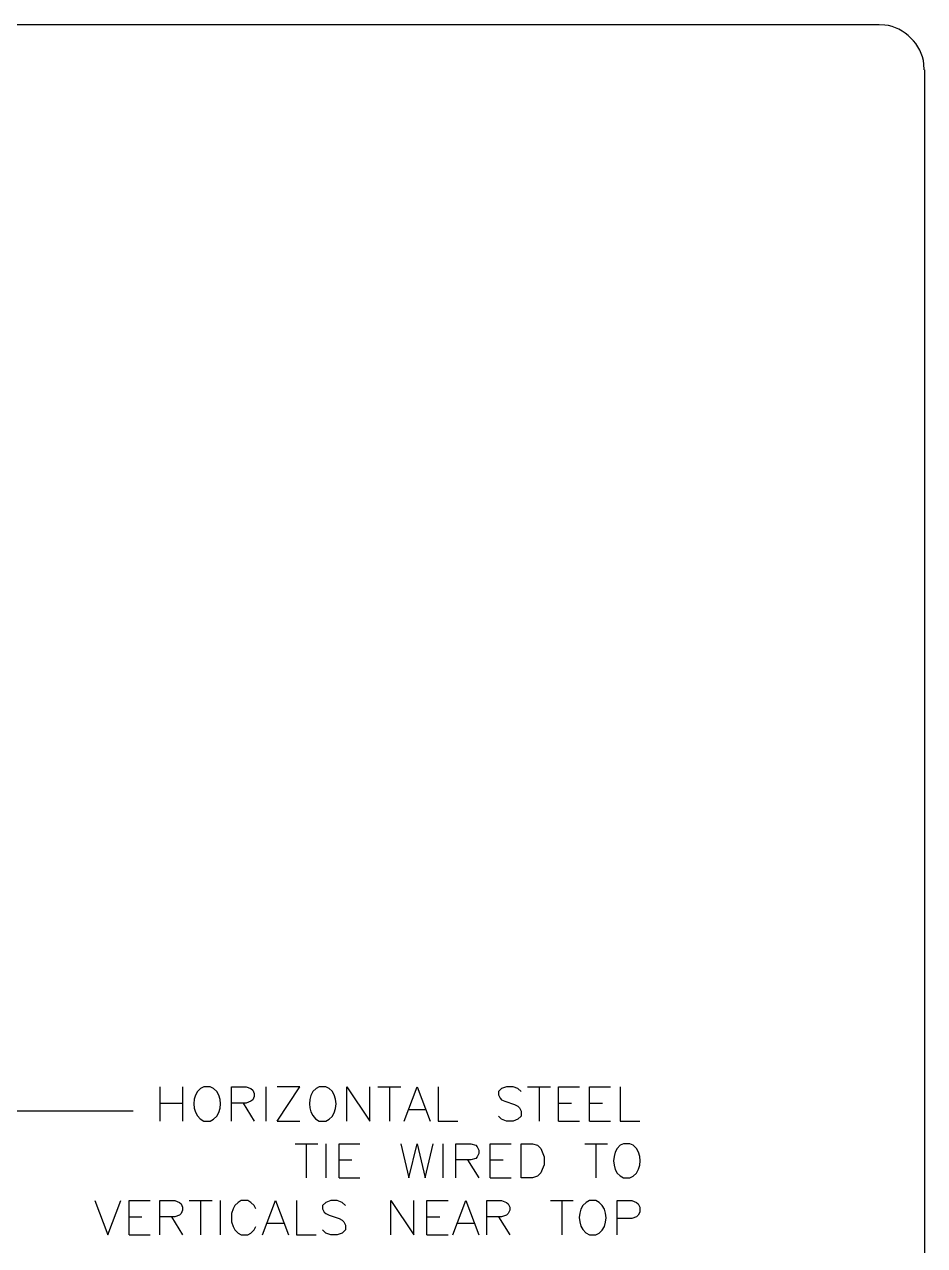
# Model space of a CAD drawing. Header units: millimetres. Extents: x 14 to 201, y 16 to 268.
# Drawn here: x 138.6 to 201.3, y 182.6 to 267.7 of the extents above; entities that cross this region are included whole.
import ezdxf

# ---------------------------------------------------------------- set-up
doc = ezdxf.new("R2010")
doc.units = ezdxf.units.MM
doc.layers.get('0').update_dxf_attribs({"linetype": 'CONTINUOUS'})

msp = doc.modelspace()

# ---------------------------------------------------------------- linework, layer by layer
at = {"color": 0}
for p, q in [((17.0174, 267.716), (198.121, 267.716)), ((198.521, 267.674), (198.121, 267.695)), ((201.273, 264.541), (201.253, 264.943)), ((201.296, 264.541), (201.296, 55.4136)), ((147.997, 193.654), (147.997, 191.262)), ((149.585, 193.654), (149.585, 191.262)), ((150.833, 193.526), (150.622, 193.315)), ((151.066, 193.654), (150.833, 193.526)), ((151.511, 193.654), (151.066, 193.654)), ((151.744, 193.526), (151.511, 193.654)), ((152.993, 191.262), (152.993, 193.654)), ((152.993, 193.654), (154.008, 193.654)), ((154.008, 193.654), (154.347, 193.526)), ((154.347, 193.526), (154.474, 193.421)), ((154.474, 193.421), (154.58, 193.189)), ((155.385, 193.654), (155.385, 191.262)), ((156.168, 191.262), (157.755, 193.654)), ((157.755, 193.654), (156.168, 193.654)), ((158.899, 193.526), (158.666, 193.315)), ((159.11, 193.654), (158.899, 193.526)), ((159.575, 193.654), (159.11, 193.654)), ((159.788, 193.526), (159.575, 193.654)), ((161.036, 191.262), (161.036, 193.654)), ((161.036, 193.654), (162.624, 191.262)), ((162.624, 191.262), (162.624, 193.654)), ((163.196, 193.654), (164.783, 193.654)), ((163.999, 193.654), (163.999, 191.262)), ((165.016, 191.262), (165.925, 193.654)), ((165.925, 193.654), (166.836, 191.262)), ((167.386, 193.654), (167.386, 191.262)), ((171.81, 193.526), (171.599, 193.315)), ((171.599, 193.315), (171.599, 193.082)), ((172.149, 193.654), (171.81, 193.526)), ((172.615, 193.654), (172.149, 193.654)), ((172.954, 193.526), (172.615, 193.654)), ((173.186, 193.315), (172.954, 193.526)), ((173.63, 193.654), (175.218, 193.654)), ((174.435, 193.654), (174.435, 191.262)), ((175.79, 191.262), (175.79, 193.654)), ((175.79, 193.654), (177.25, 193.654)), ((177.949, 191.262), (177.949, 193.654)), ((177.949, 193.654), (179.408, 193.654)), ((180.086, 193.654), (180.086, 191.262)), ((147.997, 192.51), (149.585, 192.51)), ((154.008, 192.51), (152.993, 192.51)), ((153.797, 192.51), (154.58, 191.262)), ((154.347, 192.637), (154.008, 192.51)), ((154.474, 192.743), (154.347, 192.637)), ((154.58, 192.977), (154.474, 192.743)), ((154.58, 193.189), (154.58, 192.977)), ((171.599, 193.082), (171.704, 192.849)), ((171.704, 192.849), (171.81, 192.743)), ((171.81, 192.743), (172.043, 192.637)), ((172.043, 192.637), (172.721, 192.404)), ((175.79, 192.51), (176.699, 192.51)), ((177.949, 192.51), (178.838, 192.51)), ((113.411, 191.981), (146.134, 191.981)), ((165.354, 192.067), (166.497, 192.067)), ((171.81, 191.389), (171.599, 191.601)), ((172.721, 192.404), (172.954, 192.3)), ((172.954, 192.3), (173.058, 192.171)), ((173.186, 191.601), (172.954, 191.389)), ((173.058, 192.171), (173.186, 191.939)), ((173.186, 191.939), (173.186, 191.601)), ((151.066, 191.262), (151.511, 191.262)), ((151.511, 191.262), (151.744, 191.389)), ((156.168, 191.262), (157.755, 191.262)), ((159.11, 191.262), (159.575, 191.262)), ((159.575, 191.262), (159.788, 191.389)), ((167.386, 191.262), (168.761, 191.262)), ((172.149, 191.262), (171.81, 191.389)), ((172.615, 191.262), (172.149, 191.262)), ((172.954, 191.389), (172.615, 191.262)), ((175.79, 191.262), (177.25, 191.262)), ((177.949, 191.262), (179.408, 191.262)), ((180.086, 191.262), (181.461, 191.262)), ((157.416, 189.674), (159.004, 189.674)), ((158.2, 189.674), (158.2, 187.304)), ((159.575, 189.674), (159.575, 187.304)), ((160.486, 187.304), (160.486, 189.674)), ((160.486, 189.674), (161.946, 189.674)), ((164.783, 189.674), (165.354, 187.304)), ((165.354, 187.304), (165.925, 189.674)), ((165.925, 189.674), (166.497, 187.304)), ((166.497, 187.304), (167.047, 189.674)), ((167.725, 189.674), (167.725, 187.304)), ((168.635, 187.304), (168.635, 189.674)), ((168.635, 189.674), (169.672, 189.674)), ((169.672, 189.674), (170.011, 189.568)), ((170.011, 189.568), (170.116, 189.462)), ((170.116, 189.462), (170.222, 189.229)), ((170.222, 189.229), (170.222, 188.996)), ((171.027, 187.304), (171.027, 189.674)), ((171.027, 189.674), (172.488, 189.674)), ((173.186, 187.304), (173.186, 189.674)), ((173.186, 189.674), (173.969, 189.674)), ((173.969, 189.674), (174.308, 189.568)), ((174.308, 189.568), (174.541, 189.335)), ((174.541, 189.335), (174.646, 189.103)), ((174.646, 189.103), (174.774, 188.764)), ((177.61, 189.674), (179.197, 189.674)), ((178.393, 189.674), (178.393, 187.304)), ((180.086, 189.568), (179.874, 189.335)), ((180.319, 189.674), (180.086, 189.568)), ((180.763, 189.674), (180.319, 189.674)), ((180.996, 189.568), (180.763, 189.674)), ((160.486, 188.553), (161.375, 188.553)), ((169.672, 188.553), (168.635, 188.553)), ((169.44, 188.553), (170.222, 187.304)), ((170.011, 188.659), (169.672, 188.553)), ((170.116, 188.764), (170.011, 188.659)), ((170.222, 188.996), (170.116, 188.764)), ((171.027, 188.553), (171.936, 188.553)), ((174.774, 188.214), (174.646, 187.875)), ((174.774, 188.764), (174.774, 188.214)), ((174.308, 187.409), (173.969, 187.304)), ((174.541, 187.642), (174.308, 187.409)), ((174.646, 187.875), (174.541, 187.642)), ((180.763, 187.304), (180.996, 187.409)), ((160.486, 187.304), (161.946, 187.304)), ((171.027, 187.304), (172.488, 187.304)), ((173.969, 187.304), (173.186, 187.304)), ((180.319, 187.304), (180.763, 187.304)), ((143.468, 185.717), (144.379, 183.324)), ((144.379, 183.324), (145.288, 185.717)), ((145.86, 183.324), (145.86, 185.717)), ((145.86, 185.717), (147.321, 185.717)), ((147.997, 183.324), (147.997, 185.717)), ((147.997, 185.717), (149.035, 185.717)), ((149.035, 185.717), (149.374, 185.589)), ((150.05, 185.717), (151.638, 185.717)), ((150.833, 185.717), (150.833, 183.324)), ((152.21, 185.717), (152.21, 183.324)), ((153.671, 185.717), (153.458, 185.589)), ((154.135, 185.717), (153.671, 185.717)), ((154.347, 185.589), (154.135, 185.717)), ((155.152, 183.324), (156.061, 185.717)), ((156.061, 185.717), (156.972, 183.324)), ((157.522, 185.717), (157.522, 183.324)), ((159.915, 185.717), (159.575, 185.589)), ((160.358, 185.717), (159.915, 185.717)), ((160.697, 185.589), (160.358, 185.717)), ((164.105, 183.324), (164.105, 185.717)), ((164.105, 185.717), (165.693, 183.324)), ((165.693, 183.324), (165.693, 185.717)), ((166.604, 183.324), (166.604, 185.717)), ((166.604, 185.717), (168.085, 185.717)), ((168.424, 183.324), (169.313, 185.717)), ((169.313, 185.717), (170.222, 183.324)), ((170.794, 183.324), (170.794, 185.717)), ((170.794, 185.717), (171.81, 185.717)), ((171.81, 185.717), (172.149, 185.589)), ((175.218, 185.717), (176.805, 185.717)), ((176.022, 185.717), (176.022, 183.324)), ((177.949, 185.717), (177.716, 185.589)), ((178.393, 185.717), (177.949, 185.717)), ((178.625, 185.589), (178.393, 185.717)), ((179.874, 183.324), (179.874, 185.717)), ((179.874, 185.717), (180.891, 185.717)), ((180.891, 185.717), (181.229, 185.589)), ((149.374, 185.589), (149.479, 185.484)), ((149.479, 184.806), (149.374, 184.7)), ((149.479, 185.484), (149.585, 185.251)), ((149.585, 185.039), (149.479, 184.806)), ((149.585, 185.251), (149.585, 185.039)), ((153.099, 185.145), (152.993, 184.806)), ((152.993, 184.806), (152.993, 184.234)), ((153.225, 185.378), (153.099, 185.145)), ((153.458, 185.589), (153.225, 185.378)), ((154.58, 185.378), (154.347, 185.589)), ((154.686, 185.145), (154.58, 185.378)), ((159.575, 185.589), (159.343, 185.378)), ((159.343, 185.378), (159.343, 185.145)), ((159.343, 185.145), (159.449, 184.912)), ((159.449, 184.912), (159.575, 184.806)), ((159.575, 184.806), (159.788, 184.7)), ((160.93, 185.378), (160.697, 185.589)), ((172.149, 185.589), (172.275, 185.484)), ((172.275, 184.806), (172.149, 184.7)), ((172.275, 185.484), (172.382, 185.251)), ((172.382, 185.039), (172.275, 184.806)), ((172.382, 185.251), (172.382, 185.039)), ((177.716, 185.589), (177.483, 185.378)), ((181.229, 185.589), (181.335, 185.484)), ((181.335, 185.484), (181.461, 185.251)), ((181.461, 184.912), (181.335, 184.7)), ((181.461, 185.251), (181.461, 184.912)), ((145.86, 184.573), (146.749, 184.573)), ((149.035, 184.573), (147.997, 184.573)), ((148.802, 184.573), (149.585, 183.324)), ((149.374, 184.7), (149.035, 184.573)), ((152.993, 184.234), (153.099, 183.896)), ((155.491, 184.129), (156.613, 184.129)), ((159.788, 184.7), (160.486, 184.467)), ((160.486, 184.467), (160.697, 184.34)), ((160.697, 184.34), (160.824, 184.234)), ((160.824, 184.234), (160.93, 184.001)), ((160.93, 184.001), (160.93, 183.664)), ((166.604, 184.573), (167.513, 184.573)), ((168.761, 184.129), (169.883, 184.129)), ((171.81, 184.573), (170.794, 184.573)), ((171.599, 184.573), (172.382, 183.324)), ((172.149, 184.7), (171.81, 184.573)), ((180.891, 184.467), (179.874, 184.467)), ((181.229, 184.573), (180.891, 184.467)), ((181.335, 184.7), (181.229, 184.573)), ((145.86, 183.324), (147.321, 183.324)), ((153.099, 183.896), (153.225, 183.664)), ((153.225, 183.664), (153.458, 183.452)), ((153.458, 183.452), (153.671, 183.324)), ((153.671, 183.324), (154.135, 183.324)), ((154.135, 183.324), (154.347, 183.452)), ((154.347, 183.452), (154.58, 183.664)), ((154.58, 183.664), (154.686, 183.896)), ((157.522, 183.324), (158.899, 183.324)), ((159.575, 183.452), (159.343, 183.664)), ((159.915, 183.324), (159.575, 183.452)), ((160.358, 183.324), (159.915, 183.324)), ((160.697, 183.452), (160.358, 183.324)), ((160.93, 183.664), (160.697, 183.452)), ((166.604, 183.324), (168.085, 183.324)), ((177.949, 183.324), (178.393, 183.324)), ((178.393, 183.324), (178.625, 183.452))]:
    msp.add_line(p, q, dxfattribs=at)
for points in [[(201.253, 264.943), (201.096, 266.328), (199.908, 267.517), (198.521, 267.674)], [(150.622, 193.315), (150.179, 192.697), (150.303, 191.551), (151.066, 191.262)], [(151.744, 191.389), (152.393, 191.866), (152.393, 193.05), (151.744, 193.526)], [(158.666, 193.315), (158.239, 192.655), (158.338, 191.608), (159.11, 191.262)], [(159.788, 191.389), (160.438, 191.802), (160.439, 193.114), (159.788, 193.526)], [(179.874, 189.335), (179.421, 188.739), (179.589, 187.525), (180.319, 187.304)], [(180.996, 187.409), (181.641, 187.929), (181.641, 189.049), (180.996, 189.568)], [(177.483, 185.378), (177.056, 184.725), (177.154, 183.639), (177.949, 183.324)], [(178.625, 183.452), (179.25, 183.921), (179.25, 185.119), (178.625, 185.589)]]:
    msp.add_open_spline(points, degree=3, dxfattribs=at)

doc.saveas('drawing.dxf')
